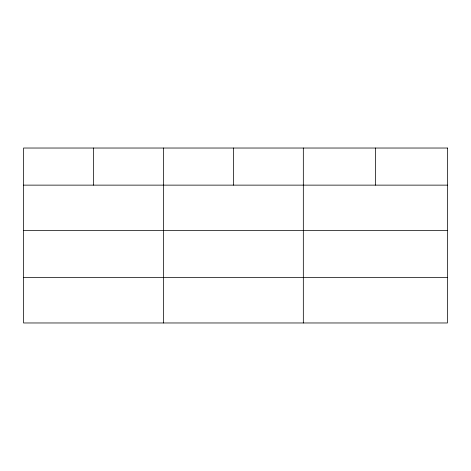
<?xml version="1.0" encoding="UTF-8"?>
<svg xmlns="http://www.w3.org/2000/svg" width="471" height="471" viewBox="0 0 471 471"><rect width="100%" height="100%" fill="white"/><g stroke="black" fill="none" stroke-linecap="round" stroke-linejoin="round"><path stroke-width="0.71" d="M23.55 185.132L447.45 185.132M23.55 230.619L447.45 230.619M23.55 277.484L447.45 277.484M375.387 148.029L375.387 185.132M303.324 148.029L303.324 322.971M233.38 148.029L233.38 185.132M163.437 148.029L163.437 322.971M93.494 148.029L93.494 185.132M447.45 148.029L23.55 148.029L23.55 322.971L447.45 322.971L447.45 148.029"/></g></svg>
